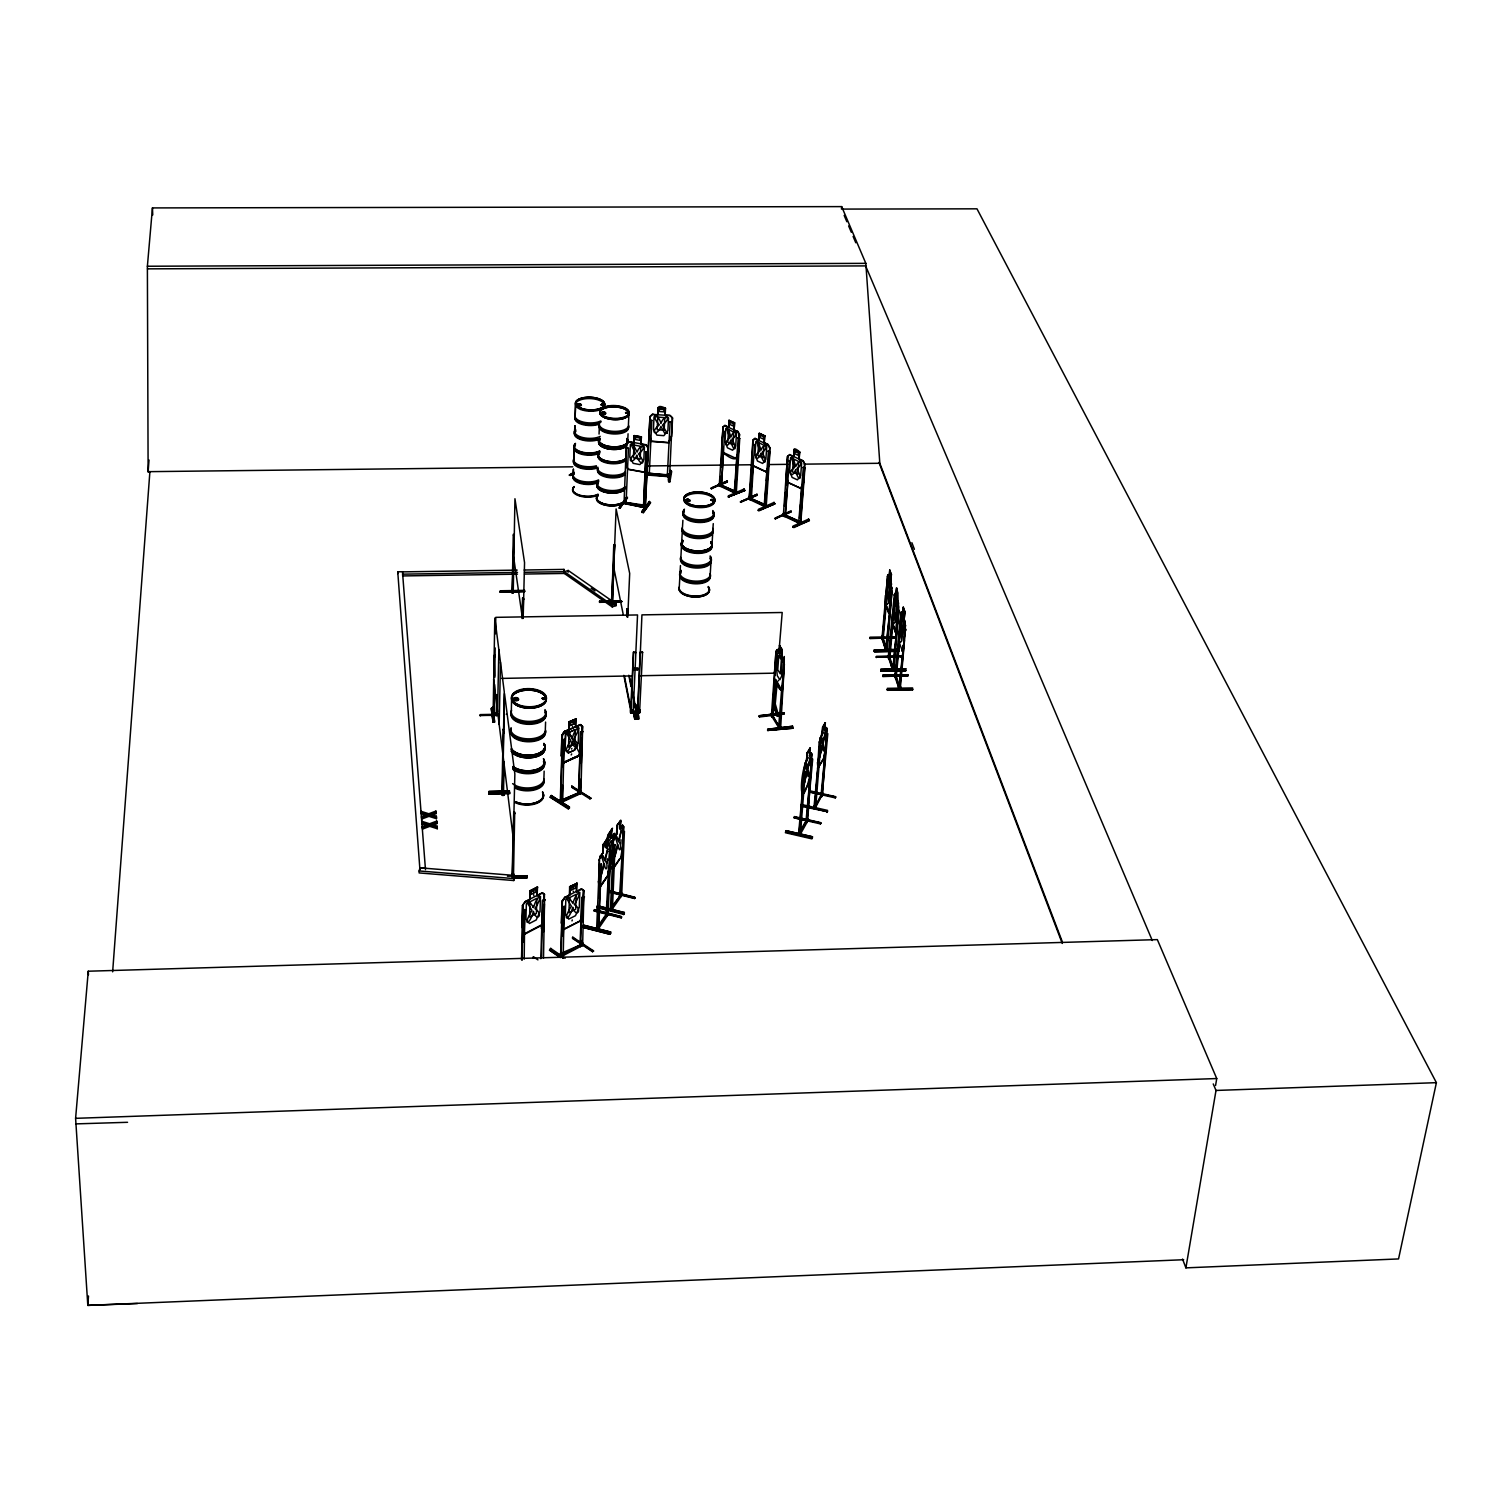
<?xml version="1.0" encoding="UTF-8"?>
<svg xmlns="http://www.w3.org/2000/svg" width="1512" height="1512" viewBox="0 0 1512 1512"><rect width="100%" height="100%" fill="white"/><g stroke="black" fill="none" stroke-linecap="round" stroke-linejoin="round"><path stroke-width="1.5" d="M397.75 573.577L397.75 571.801L402.475 571.725L425.477 869.646M419.145 870.95L419.126 872.934L513.74 880.532L514.439 875.429L419.939 867.831L419.145 870.95L513.778 878.567L514.439 875.429M436.004 812.322L430.41 814.401L430.391 815.686L436.004 813.607L435.91 811.093L428.784 813.758L421.224 811.377L421.224 812.662L426.875 814.458M421.224 811.377L421.319 813.834L427.348 815.686L421.621 817.803M421.319 812.53L427.367 814.401L421.621 816.518L421.716 819.05L428.973 816.329L436.439 818.691L436.344 816.234L430.41 814.401L435.891 812.379M435.191 826.932L431.222 825.703L436.855 823.605L436.76 821.073L429.597 823.756L421.999 821.356L422.094 823.813L426.138 825.079M421.999 821.356L422.094 822.528L428.161 824.399L422.415 826.554L422.491 829.086L429.786 826.346L437.289 828.727L437.195 826.251L431.222 824.399L436.855 822.301L429.578 825.061M428.973 816.329L428.973 815.025L436.439 817.406L430.391 815.686M429.786 826.346L429.597 823.756M780.381 653.694L780.343 653.108M874.314 649.933L898.997 649.404L899.13 651.275L874.427 651.729L874.295 649.839L899.016 649.555M881.005 671.177L905.953 670.685L880.759 670.459L880.891 669.438L905.839 668.795L880.872 669.249L881.005 671.177L905.971 670.553M887.468 690.247L912.7 689.661L887.468 690.304L887.336 688.338L912.568 687.941L912.7 689.755M899.13 651.237L874.427 651.729M905.764 669.759L905.82 668.758M712.813 500.831L711.453 499.243M713.324 500.434L712.246 500.585L713.229 500.188M712.813 499.848C708.901 500.51 714.004 499.943 711.736 500.567M480.117 715.138L497.996 715.478M480.211 715.913L480.211 714.609L497.713 714.25M888.98 587.45L888.943 587.374M890.19 575.165L890.171 574.163M895.747 606.312L895.728 606.236M509.884 793.649L489.151 794.197L488.962 791.438L509.45 790.927M491.268 708.485L493.082 722.188L491.268 708.429L492.742 707.2L494.178 722.056L493.214 722.074M493.007 714.779C495.52 708.674 493.177 724.361 492.912 713.418L496.616 713.286M494.084 716.82L493.063 716.99L494.802 618.03L504.271 691.853L502.343 795.425L503.742 795.312L503.288 793.819M494.254 692.609L494.046 715.724M494.575 676.318L494.065 655.395L495.161 656.586L495.048 654.715M493.989 717.104L494.613 684.52M494.745 677.546L495.18 647.949M495.463 633.83L495.785 617.35L637.535 614.949L633.245 710.489L630.636 710.564M493.12 722.112L494.537 722.207L494.575 720.959L492.685 707.2M496.541 712.813C496.597 720.562 495.69 709.525 496.597 713.91M496.219 715.535L496.711 694.688M497.58 711.528L498.847 649.612M500.17 592.005L500.188 590.776L524.645 590.341L524.607 591.532L500.17 592.005L524.607 591.532M499.187 724.532L500.472 662.313M503.609 795.161L502.532 795.35L504.535 693.592L514.855 774.068L512.398 877.206M503.477 763.352L503.08 792.345L503.704 762.388M504.006 761.859L503.496 795.331L503.477 794.121M503.515 795.482C506.066 793.327 501.663 789.51 502.419 792.968M506.444 713.985L506.331 714.401M512.87 589.68C512.209 599.073 511.85 583.651 513.23 592.95L514.949 498.733L524.551 562.634L523.171 617.879M513.286 534.341L512.152 592.969L514.156 534.322L513.456 535.399M511.283 712.625L511.585 699.432M512.077 877.054L513.721 812.114L514.912 813.513L513.721 812.114M514.723 812.076L513.475 877.13L513.324 875.58L511.925 875.92M514.118 878.226L527.272 877.678L513.4 877.357C514.061 867.113 510.205 879.19 513.57 873.577M513.74 880.532L513.778 878.567M522.056 618.521L522.566 598.034L523.643 599.168L522.566 598.034M522.302 617.387L522.755 599.168M522.944 618.502L523.454 598.015M522.434 905.593L525.325 901.511L522.434 905.593L522.094 927.631L522.679 905.575M521.489 959.761L522.906 905.726M522.188 960.233L522.774 910.602L524.796 909.562L524.192 959.156M689.302 499.867L687.601 500.642M889.888 607.522L888.716 613.267L885.333 603.704L885.541 595.312L885.597 603.704L888.98 612.927M895.747 632.054L892.345 622.471L895.066 593.687M523.927 942.316L524.796 909.562M527.178 875.618L527.178 876.998L514.023 877.111M537.157 895.161L537.403 886.958L530.069 890.719L530.069 899.073L526.346 903.685L525.949 918.899L529.408 923.492L536.212 919.957L540.03 911.585L540.483 896.389L536.911 895.558M530.069 890.719L530.315 899.205L525.42 901.738M902.475 614.647L901.435 611.793L898.6 641.22L902.399 650.859M898.884 641.22L898.827 632.678M534.284 957.436L533.056 958.098L533.226 956.718L537.951 959.874M537.403 886.958L537.138 895.69L542.241 893.063M544.15 771.139L543.904 778.245A17.142 9.299 1.3 0 1 532.47 787.544A17.142 9.299 1.3 0 1 512.606 783.632M545.586 722.074L545.341 729.313A17.312 9.129 1.4 0 1 527.121 738.82A17.312 9.129 1.4 0 1 511.132 727.65M540.823 958.684L542.562 900.377L544.566 899.338L543.507 958.098M541.598 956.812L542.562 900.377M543.791 905.348C539.047 947.079 542.713 923.076 544.037 905.197M543.923 901.039L544.112 894.537L542.014 892.93M544.15 901.171L544.358 894.31L544.396 900.982M543.564 931.978L544.414 904.006M569.173 808.391L550.16 797.126L551.294 795.463L550.973 796.711L569.325 808.164M896.71 596.446L896.616 597.07M903.401 614.949L903.363 615.422M560.385 957.606L549.536 950.235L550.689 948.421L565.11 958.268M550.803 948.326L549.536 950.292M524.192 570.024L563.976 569.4L564.316 573.445L612.209 606.898L616.064 605.613L616.14 603.836L568.191 570.459L564.373 571.687L524.532 572.292M563.976 569.4L564.316 573.445L524.494 574.05M573.275 472.878L569.155 475.184L574.22 472.235M575.694 719.221L575.467 726.97L578.775 728.047L578.227 742.411L574.654 750.065L568.247 752.9L565.053 748.27L565.526 733.868L569.136 729.805L564.505 731.619L561.991 735.418L561.311 756.132L561.821 735.323L564.392 731.562L580.513 724.683L582.592 726.478L582.328 733.358M562.804 799.64C562.861 806.123 561.462 792.742 560.347 802.097M560.083 800.113L561.273 802.683L561.236 800.377L578.907 792.723L562.351 799.697M568.134 572.216L568.191 570.459M560.857 802.664L562.275 740.181L564.146 739.33L562.691 802.021L560.857 802.664L580.778 793.535M560.328 799.791L561.765 799.13L561.954 801.379L562.615 785.314M563.239 766.924L564.146 739.33M574.087 448.119L573.691 460.366L574.087 448.875M575.543 404.233L575.146 416.669A14.742 6.464 2.1 0 0 581.666 423.473A14.742 6.464 2.1 0 0 598.072 423.776M575.165 416.669L575.562 405.008M581.61 916.499L580.362 921.016L563.428 929.653L561.443 923.114L561.954 901.36L564.845 897.353L561.954 901.36M560.404 953.77C558.155 958.665 563.503 953.089 563.22 955.697L564.222 906.331L562.218 907.332L561.179 956.623L561.103 954.242C559.27 951.634 567.246 953.014 561.103 954.242M561.443 923.114L562.199 901.341M578.227 742.411L574.617 750.065L568.342 752.919L565.148 748.308L565.639 733.906L569.041 729.767L569.098 721.867L576.185 718.994L569.098 721.867M569.136 729.805L569.173 721.885L575.94 718.861L575.675 727.102L580.4 724.985M561.67 954.072L561.689 956.491L560.555 955.924M563.182 936.438L564.222 906.331M562.861 952.522L580.532 944.868L563.522 953.656M551.256 795.482L569.495 807.143L568.418 808.75M563.466 955.319L563.541 952.976M571.687 753.959L571.177 754.942M572.575 726.781L572.594 726.422M572.008 787.015L591.041 798.336L589.926 798.865L571.706 787.298L571.895 786.07M572.84 786.731L571.706 787.298M569.608 886.75L577.093 883.273L569.608 886.75L569.552 894.991L565.828 899.508L565.318 914.533L568.701 919.126L575.448 915.705L579.285 907.465L579.852 892.477L576.337 891.607L576.62 883.518M569.552 894.991L569.835 886.901M574.881 743.942L575.335 729.54L568.966 732.356L568.55 746.777L574.881 743.942L568.474 746.758M572.273 919.957L571.99 920.902M572.613 938.442C571.517 936.06 575.297 938.385 572.613 938.442L592.515 951.709L593.725 951.029L572.67 937.1M578.926 792.08L579.001 794.348L578.283 791.551L581.194 791.041L579.134 791.986M578.51 791.589L580.665 731.94L582.536 731.109L580.873 793.592L578.416 793.819M578.85 794.31L580.665 731.94M563.56 762.388L579.115 755.338L581.402 747.022L581.742 737.932M581.893 733.396L582.158 726.554L580.211 724.853L582.347 726.705L580.324 724.55L564.581 731.827L569.249 729.899L569.514 722.15L575.94 719.353M580.986 791.211C578.869 789.132 580.721 796.484 580.551 790.644M581.591 747.174L581.969 737.799M582.101 733.528L582.592 726.478L580.513 724.683M576.885 883.14L576.544 891.759L581.61 889.207M562.143 801.265L580.268 792.968L580.759 779.228M581.364 763.182L582.158 737.932M581.194 791.041L580.873 793.592M579.871 943.734L580.627 946.569L581.118 944.036C584.823 941.617 578.416 943.223 580.476 946.531M599.054 434.076L599.3 427.65M581.024 946.38L580.003 945.964L581.837 897.448L583.821 896.465L582.63 945.662L582.97 942.959M580.702 946.417L581.837 897.448M581.723 942.656L582.536 945.586M582.725 909.922L583.443 890.7M582.857 912.19L583.689 890.473L582.857 921.847M581.969 944.943L582.139 940.332M582.895 927.347L610.111 934.303L582.895 927.291L583.538 925.155L610.753 932.091L610.111 934.303M589.926 798.865L590.096 797.637M621.64 601.889L599.584 602.324L599.621 601.096M592.515 951.709L592.723 950.405M594.178 910.999L594.273 909.619L621.337 916.537L621.205 917.86L594.178 910.999L594.745 910.035L621.791 916.933L621.205 917.86M599.565 906.255L624.343 912.473L624.286 913.796L597.24 906.746L596.711 907.805L597.316 905.669M599.262 860.233L598.563 881.912M599.565 860.309L596.597 929.823L597.788 928.084M597.278 928.349L597.372 926.024L598.752 926.365M598.525 907.521L597.712 930.069L598.865 928.557L597.429 928.387M598.903 898.298L600.056 870.647M596.635 927.102L598.147 927.499L598.053 929.823L601.285 863.976L599.357 865.11L600.321 865.355M611.358 603.193L614.628 544.566L612.473 603.288M611.623 603.307L613.777 544.585M598.79 928.727L601.285 863.976M612.209 606.898L612.284 605.102L564.373 571.687M612.398 602.324L616.102 508.939L629.691 573.445L627.745 617.255M612.795 601.077L612.7 603.175C613.173 595.501 604.309 603.723 621.659 601.133M606.312 847.457L606.652 839.406L603.231 844.471L602.91 852.541L601.02 857.72M603.193 852.617L603.137 844.357M603.666 847.665L605.877 841.995L605.764 844.698M627.253 498.147L619.693 508.07L627.499 497.24L619.996 508.278L618.767 508.032L622.604 502.967M619.996 508.278L619.996 507.125M606.52 839.84L606.18 847.892L608.996 844.15L606.482 847.967L606.652 839.406M607.937 842.43C601.587 840.785 620.582 817.33 608.278 834.397M607.181 863.031L607.37 858.759M608.467 834.359L608.24 842.505L606.35 847.646M606.028 916.007L609.846 850.216L610.791 850.443L608.051 914.892L606.028 916.007L607.2 914.306M623.7 501.549L625.628 501.908C628.255 507.182 623.246 496.408 624.021 503.609L626.384 443.659L629.143 441.599L626.63 443.791M606.69 914.552L606.803 912.227L608.297 912.624M607.767 891.778L607.843 890.436L634.7 897.202L634.567 898.525L607.767 891.778L608.353 890.889L634.719 898.147L607.918 891.418M609.393 849.895L609.695 845.359L609.241 860.593M624.475 501.133L624.361 503.175L626.289 503.609M626.705 443.696L625.93 461.973L627.801 469.325L644.887 472.424L647.363 466.15M606.973 916.253L607.673 900.698M607.975 893.8L609.166 866.282M606.104 915.648L607.087 916.083L610.791 850.443M627.763 440.2L628.066 433.774M628.992 412.303L628.425 424.759A14.61 6.426 2.4 0 1 611.547 431.203A14.61 6.426 2.4 0 1 600.661 421.81M606.936 912.265L608.164 912.587L607.219 916.064M608.24 912.227L608.145 914.533M610.791 855.49L611.434 840.596L608.126 845.189M611.887 829.899L611.547 837.913L613.192 838.139L612.36 862.634L613.003 841.144L616.594 833.395L616.934 825.382L620.563 821.016L620.203 829.03L622.623 825.628M626.044 503.95L628.444 448.27L626.195 448.232L628.444 448.27M612.02 829.464C605.707 852.277 625.212 815.8 605.858 845.794M612.568 906.86C610.905 904.176 610.149 911.358 611.736 910.243C612.171 903.666 608.297 912.511 610.961 908.807L611.566 906.236M611.604 910.205L614.155 844.584L615.1 844.811L612.454 909.184L610.961 908.807M641.107 437.214L634.303 435.947L634.076 442.751L630.353 444.358L629.786 457.172L633.169 463.334L639.935 464.6L643.828 459.818L644.414 446.985L640.88 444.018L641.447 436.93L634.152 435.569L634 442.846L629.143 441.958M617.236 825.457L616.99 833.584L613.418 841.163L610.413 910.092L620.695 895.028M626.63 615.724L626.932 608.901L628.066 610.035L626.932 608.901M617.444 828.689L617.558 826.024M626.875 616.877L627.178 610.054M627.518 615.705L627.82 608.882M619.523 825.76L619.636 823.095M622.679 825.287C615.989 838.688 623.322 805.291 619.92 828.954L622.679 825.287L623.643 826.591L620.468 896.937L621.621 893.12M778.491 680.872L778.396 680.268M620.846 844.036L621.035 839.784M620.468 896.937L619.58 894.027L620.789 892.723M619.542 896.71L623.473 831.335L624.418 831.562L621.678 895.652L611.339 910.337M619.485 896.332L620.298 892.968L621.848 893.176M623.001 831.487L622.32 825.552M620.43 893.006L620.185 895.274M622.887 840.955L623.643 826.591M641.183 437.119L640.786 444.112L645.889 445.057L647.968 447.798L645.246 507.73L649.725 420.412L651.861 420.241L649.215 475.127L649.177 472.689L647.174 472.576L646.248 476.809M636.212 719.126L634.7 712.265L636.25 719.24L634.794 719.277L633.415 712.662L630.542 712.719L633.452 652.182L635.928 652.579L633.452 652.182M633.547 652.636L631.09 712.776M629.313 675.656L636.363 711.226L636.287 713.078L631.241 713.192C628.179 709.052 636.004 708.655 632.904 712.813M643.224 512.681L650.519 502.664L643.224 512.738L642.052 511.358L649.498 501.474L642.09 511.358M596.767 907.578L623.757 914.42M624.343 912.473L623.7 914.647M646.153 451.578L643.488 507.408L645.889 451.918L648.157 451.956L645.889 451.918M634.794 719.277L633.433 711.207M638.593 719.202L635.72 704.308L635.72 705.537C631.959 703.345 640.899 716.197 638.593 719.202L637.157 719.24L635.853 712.246M633.245 669.854L637.856 669.608L633.245 669.646M645.889 505.348L626.1 502.513L643.167 505.783L645.511 505.14L645.775 507.276M646.947 474.957L650.028 416.424L652.56 414.08C664.429 419.013 650.689 401.039 665.526 408.24L665.167 415.157L670.043 415.422L672.575 418.011L671.649 436.193L668.72 442.808L651.181 441.447L649.215 434.454M639.576 712.662C638.896 704.951 642.298 715.308 637.478 712.568L640.2 652.05L642.676 652.447L640.294 652.504M637.554 709.884L637.78 712.719L641.938 614.874L782.195 612.492L778.888 652.957L777.017 650.028L779.606 649.952M649.423 501.436L650.538 502.74M642.562 651.993L639.557 712.606M658.249 407.9L657.89 414.817L654.034 416.802L653.43 429.446L656.907 435.135L663.9 435.664L667.907 430.561L668.531 417.917L664.902 415.365L665.261 408.448M647.079 473.048L667.132 475.127L667.529 474.182L667.51 476.677L667.227 474.201L669.514 474.295L669.57 476.715L672.311 418.087M670.118 421.64L667.283 476.545L669.627 476.375M668.644 481.685C666.792 476.658 672.802 468.588 670.553 471.442L670.61 470.326L668.644 481.685L669.91 481.78L671.706 471.404M669.91 481.78L668.833 480.589M889.907 578.113L889.907 577.943M899.054 685.994L899.394 689.321L905.48 625.647L903.987 618.862L905.215 621.772M898.714 688.13L905.518 628.86L900.264 689.302L900.642 686.902C899.413 684.35 899.64 690.663 895.501 676.11M679.965 574.73L679.266 587.299A15.215 7.39 3.2 0 0 696.087 596.465A15.215 7.39 3.2 0 0 708.334 586.864M680.079 572.103L680.457 565.564M681.61 543.64L680.929 556.34A15.271 7.295 3.2 0 0 697.864 565.375A15.271 7.295 3.2 0 0 710.13 555.906M681.666 542.411L682.385 529.635A15.347 7.201 3.2 0 0 697.391 538.537A15.347 7.201 3.2 0 0 712.738 531.09M682.895 520.298L682.498 526.951A15.347 7.201 3.2 0 0 697.542 535.853A15.347 7.201 3.2 0 0 712.889 528.406M899.659 641.239L896.181 677.489L895.728 676.166M896.465 675.316C896.03 671.555 892.666 677.754 896.238 677.622L895.936 674.05M889.056 656.662C888.413 651.615 891.286 662.01 888.205 657.625L894.348 594.688C896.351 601.341 896.37 571.933 897.485 600.415L898.808 607.03L892.798 670.232L898.808 610.205L893.668 670.213L893.365 666.641M899.243 689.151L894.82 676.355L900.698 613.078M895.558 675.505L895.104 674.201M892.477 666.943L893.989 668.039L892.949 667.964M710.735 488.508L727.329 480.948L727.291 482.101L710.829 488.414M711.661 488.962L711.642 487.809L727.366 480.967M710.149 575.467L710.961 562.351M711.944 545.756L712.719 532.961M712.832 530.277L713.267 523.625M889.755 658.495L892.968 623.53M721.772 484.237L719.353 483.67L719.258 485.787L723.038 426.932L724.928 425.307L728.878 427.367M723.038 426.932L721.772 445.208L723.057 452.712C743.828 469.325 736.722 448.251 739.652 434.568L737.837 431.26M734.435 490.927L736.609 491.324L735.909 493.592L719.391 485.768L720.487 476.375M721.035 467.246L721.999 451.294M720.676 484.445L720.846 486.524L720.978 484.539M724.758 431.487L721.432 486.051M723.511 452.012L721.356 486.07M728.708 427.045L729.124 420.223L728.708 427.442L725.798 428.425L725.023 441.126L727.461 447.817L732.602 450.217L735.701 446.078L736.495 433.377L733.868 429.824C737.043 412.719 729.767 432.111 737.743 431.449M891.91 588.036L886.108 650.803L885.616 649.404L887.128 650.519L882.668 638.329L885.446 608.145M887.204 648.516L885.711 647.344L885.465 649.669M728.349 496.957L744.906 490.455L728.349 496.957L728.406 495.823L744.15 489.037M734.17 490.72L734.227 492.95L738.215 437.705L739.746 438.423L736.268 493.271L736.571 491.381M734.756 492.553L735.626 478.85M736.06 471.99L736.911 458.268M739.444 434.568L735.399 493.498L735.739 491.532M735.475 493.46L735.607 491.495L721.148 485.106L734.681 491.06M885.578 649.669L891.967 591.23L887.147 650.651M740.407 501.927L757.021 494.254L756.945 495.388L740.407 501.927L756.983 494.254M741.334 502.381L741.315 501.228M743.961 490.02L744.074 488.905M882.951 636.268C884.841 639.103 881.005 633.944 882.441 637.516M883.14 639.33L883.159 636.363M480.192 715.573L497.694 715.082M750.481 499.81C752.182 495.501 748.534 500.17 751.313 499.659C753.354 496.654 746.966 495.501 749.083 499.243L765.639 506.992C765.998 502.475 765.733 508.505 764.203 506.388M754.753 444.585L750.33 499.754L749.083 499.243L752.881 440.086L754.998 438.385L758.646 440.219M750.803 480.514L749.158 499.206M751.105 475.94L752.163 459.913M769.551 447.835L767.831 444.679L754.885 438.726L753.052 440.257L752.031 458.344L753.278 465.677L766.149 471.706M749.423 498.752L750.065 496.862L749.026 497.013M753.392 465.205L751.332 499.584M764.902 435.853L759.27 433.282L758.816 440.521L755.849 441.523L755.017 454.261L757.455 461.009L762.672 463.447L765.866 459.308L766.735 446.531L764.07 442.94C767.359 425.741 759.893 445.284 768.001 444.604M759.44 433.585L758.986 440.446L754.998 438.385M758.533 510.47L774.824 503.893L758.268 510.489L758.362 509.355L774.068 502.457M625.514 412.7L627.556 412.795M626.932 413.343L625.817 412.795L627.045 412.171M765.129 504.044L764.07 504.195L764.467 505.934M764.127 506.425L768.436 450.897L769.986 451.615L766.187 506.747L749.952 498.847M765.752 489.945L764.581 504.517L750.859 498.469L765.526 504.951M766.395 480.759L767.019 471.574M765.393 506.955L769.721 447.76M751.842 458.287L752.957 465.923L766.263 471.99L768.663 466.131L769.91 447.741L768.096 444.415L764.448 442.732M500.17 591.702L524.588 591.23M759.459 716.971L759.515 715.686L784.293 712.813L784.199 714.042L759.459 716.971L759.043 716.121L784.142 713.721M773.993 502.324L774.824 503.893M791.173 511.906L774.635 518.578L791.022 511.642M775.58 519.032L775.656 517.879L791.154 510.754M489.132 793.857L509.638 793.233M489.056 793.403L509.544 792.723M509.676 792.364L489.151 792.874M792.968 728.217L792.59 727.253L767.699 730.372L792.968 728.217L767.623 730.447L767.699 729.2L792.628 726.27L767.756 729.313M797.07 521.735L783.84 515.422C784.482 510.13 781.25 517.331 785.03 516.499L789.415 460.82M786.202 474.692L787.639 482.233L801.02 488.489L787.468 482.309L786.202 474.692L787.525 456.284L789.699 454.583C799.357 462.71 787.544 441.164 799.829 452.107L799.111 459.157L801.643 462.861L800.68 475.713L797.41 479.871L792.08 477.395L789.623 470.591L790.568 457.758L793.592 456.775L794.102 449.48L799.829 452.107M784.501 506.199L785.503 492.364M786.013 485.465L787.884 456.397L789.755 454.866M783.273 513.589L784.52 516.405L783.991 513.418M787.903 481.572L785.389 516.159L783.67 515.327M779.474 649.48L777.13 649.536L775.958 651.351L772.33 717.028L771.328 715.856C769.929 711.226 775.372 714.25 773.18 716.934L772.235 716.896M784.86 516.405L785.541 514.118M771.422 715.554L775.958 651.351M772.027 716.782L772.859 713.532M775.656 707.578L773.35 707.71L772.651 709.808L773.445 700.245M774.106 691.022L774.957 679.512M775.958 665.677L776.469 658.76M775.939 666.168L776.431 659.251M775.788 679.909L773.105 716.801L772.708 715.705M774.919 702.702L778.812 716.272L777.376 716.31L774.787 709.128L777.244 682.214M88.509 1295.973L87.809 1305.385L137.46 1303.533M112.644 971.838L149.896 471.668L148.119 471.668L147.382 266.244L152.447 207.919L841.674 206.615L865.828 263.353L879.814 463.277L1062.407 942.033M779.719 645.435L778.963 653.354L777.414 653.694L776.393 667.624L777.319 675.732L779.871 679.795L781.685 676.015L782.195 649.763L781.798 657.361L783.632 660.234M777.376 716.31L775.051 706.123M778.812 716.272L777.584 715.989M808.542 518.975L809.374 520.563L792.836 527.291L792.931 526.157L808.618 519.107M778.963 725.476C781.099 724.116 780.003 731.43 778.642 727.82L779.908 725.25L780.608 728.86L784.161 667.378M779.89 727.669L778.585 727.669L781.912 685.994M798.941 459.232L799.451 452.334M778.888 725.325L779.417 728.954M782.706 684.35L782.97 684.312C784.161 632.262 785.843 664.562 781.156 689.888M784.369 664.184L779.549 728.86L771.441 715.743M149.877 471.763L148.119 471.782L149.008 460.007M783.745 713.305L759.024 716.215M799.319 459.024L803.042 460.725L804.894 464.108L800.377 523.813L798.412 522.963L799.319 520.733M798.449 522.887L800.736 523.473L804.932 468.002L803.344 467.265L798.638 522.982M798.79 520.978L800.944 523.492L800.887 521.413M799.527 518.106L800.566 504.233M801.077 497.316L801.776 488.055M799.848 523.719L800.075 521.678L785.144 515.063L799.092 521.205M804.516 464.184L803.496 482.593L800.85 488.565M792.609 726.232L792.515 727.48L767.623 730.447M900.736 642.222L900.831 641.523M841.674 206.615L841.485 209.091L976.979 208.826L1436.4 1082.668L1398.543 1258.929L1185.899 1267.869L1182.535 1259.042M794.14 817.841L794.291 816.574L820.6 822.622L820.449 823.889L794.14 817.841L820.903 823.057L794.594 817.009M810.13 774.824C799.81 817.671 798.676 777.187 806.633 760.404L807.257 752.598L809.959 748.1L809.525 756.34L811.415 753.184M804.875 763.333L798.544 834.529M811.15 761.235L811.812 754.129L806.728 820.903L798.733 834.737L799.281 831.298L799.564 835.096L804.441 771.101L804.63 772.575M800.869 806.217L827.423 811.679L827.537 810.394L801.36 804.441L800.812 806.444M804.271 773.407L799.111 833.547M804.8 769.495L807.54 752.674L810.262 748.157M805.386 771.309L800.453 833.736M800.566 831.411L800.585 833.887L799.47 833.452M805.178 763.598L806.992 760.574L807.257 752.598M809.544 752.39L809.959 748.1M809.695 764.845L810.035 760.725M807.276 822.301L805.915 822.32L811.774 758.816L807.654 821.11L799.999 834.87M805.915 822.32C804.97 819.428 809.128 816.253 807.71 821.299L806.047 820.714L799.678 831.694M806.822 822.528L812.7 759.024M806.69 818.786C809.071 817.784 807.54 823.964 805.82 821.961M604.876 413.494L602.116 413.192M824.04 758.136L817.633 768.663L819.126 741.938M819.353 742.033L820.506 737.761L813.872 808.561C816.404 797.334 816.348 814.779 814.136 806.198L815.818 805.329M785.9 830.844L785.408 832.715L811.906 838.858L812.322 837.837L785.767 831.959L812.36 838.064L812.473 836.779L785.957 830.674L812.454 836.816M814.684 807.181L819.391 749.952M814.779 808.769L819.769 745.378L819.958 746.815M819.958 745.87L822.566 727.121L825.193 722.736L824.739 730.901L826.573 727.839M815.648 807.559L820.695 745.586M825.476 722.793L822.925 727.291L822.282 735.002L820.525 737.95M822.755 730.353L822.963 727.782M824.758 726.988L825.193 722.736M824.872 739.368L825.363 733.244M571.838 748.421L571.668 749.064M602.608 413.778L602.248 412.322L604.8 412.908M602.778 404.441L601.36 404.895M603.25 404.649L600.831 404.781L602.815 404.611M820.959 796.351L826.894 733.433L822.282 796.333L820.846 795.992M821.035 793.781C825.023 790.001 819.466 801.587 822.018 792.609M826.289 735.834L826.951 728.803L821.753 794.972M822.018 796.54L827.801 733.641M826.988 812.435L827.404 811.453L801.247 805.461L827.423 811.679M1183.688 1259.723L87.809 1305.385L75.6 1118.332L88.263 971.214L1157.341 939.613L1216.744 1078.547L1215.572 1085.503M835.285 797.882L835.72 797.013L809.298 791.967L835.285 797.882L835.437 796.635L809.449 790.719M869.929 638.423L870.005 637.195L894.556 636.798L894.442 637.988L869.929 638.423L894.442 637.988M876.166 656.87L900.944 656.303M876.393 657.569L876.487 656.34L901.303 655.906L901.171 657.115M886.278 604.63L883.102 639.595L881.893 639.349L882.006 636.25M885.862 595.407L887.601 575.996L881.893 639.349M882.195 639.481L888.035 580.306L887.563 581.421M886.108 601.19L886.75 594.216M891.362 574.295L889.699 570.175L886.845 591.683L888.394 603.25L891.418 574.182L890.681 581.572M889.963 570.175L889.321 577.792L888.035 574.692L889.018 577.433M887.431 603.628L887.412 604.498M882.762 676.412L882.857 675.165L907.918 674.711L907.805 675.94L882.762 676.412L907.805 675.94M885.767 650.557L882.384 638.121M888.035 574.995L891.645 588.036L888.716 613.267M890.889 602.891L886.693 649.65L886.675 647.287M891.324 598.223L891.967 591.23M888.508 658.514L888.829 656.397C887.752 652.938 891.4 658.476 889.642 655.49M888.848 658.778L894.783 599.017M897.013 628.973L893.403 669.041C887.166 666.357 891.381 630.088 892.798 620.052M896.767 588.867L893.573 610.527L895.142 622.264L897.731 604.913L897.977 592.987L896.484 588.867M892.137 669.06L892.515 666.66M892.779 667.832L892.76 670.081L888.357 657.361M896.899 626.422L895.482 632.394L898.525 602.986M897.466 624.286L898.808 610.205M895.01 677.357L894.896 674.333M899.035 689.056L895.784 676.299L898.808 644.603M899.886 633.282L900.32 628.765M904.894 611.585L903.174 607.276L895.142 677.565M903.458 607.276L902.777 615.025L901.435 611.793M904.195 618.956L904.97 611.472L901.795 640.975L900.188 629.049M899.81 687.979L904.422 640.219M904.856 635.683L905.518 628.86M899.98 688.111L900.188 685.975M579.455 403.61C582.441 404.517 580.154 406.558 580.324 403.969M766.187 506.747L766.225 504.63M577.773 405.008L580.551 404.989M542.846 698.242L544.622 698.374M542.884 699.073L544.112 698.79L543.129 699.243M503.553 793.252C500.132 790.039 504.309 787.639 501.852 789.831M734.341 490.871L736.174 493.158M493.857 715.063L493.914 712.87M511.755 592.024L512.152 592.969M607.975 871.498L607.654 876.298L608.769 866.773M621.583 852.466L621.262 857.228L622.377 847.797M809.336 779.323L808.977 783.915M817.633 768.663L823.756 758.079L825.231 749.29M825.514 749.366L823.794 758.23M813.947 805.99L815.403 806.312M1185.899 1267.869L1216.007 1090.454L1213.248 1083.934M583.519 925.193L610.753 932.091M610.621 933.358L583.348 926.535L610.564 933.49M668.965 481.553L670.874 471.328M672.575 418.011L670.024 415.535L652.636 414.42L650.273 416.537L649.461 434.435L651.37 441.239M672.178 421.81L670.043 421.98M665.488 408.353L657.985 407.767M648.969 475.165L647.079 474.541M646.21 477.565L647.174 472.651M646.361 477.849L647.174 473.766M645.511 475.713L646.437 471.498M902.135 650.859L903.307 645.227M902.135 651.218L903.59 645.227M869.91 638.121L894.442 637.61M512.077 875.92L513.305 875.75L513.4 877.357M610.508 861.859L612.549 853.033M901.152 656.813L876.355 657.247M897.807 605.027L897.372 603.193M502.249 794.159L502.532 795.35M780.475 650.217L780.608 650.406M907.786 675.618L882.724 676.091M907.88 674.73L882.838 675.221M781.439 689.85C766.111 659.893 783.216 705.669 782.895 684.123M492.78 715.894L493.063 716.99M513.135 590.852L511.812 589.945M579.096 755.338L581.402 747.041M581.421 916.442L580.192 920.846L563.617 929.294M780.816 726.573L779.379 726.592M612.322 909.147L611.113 908.825M610.508 907.786L611.075 906.482M533.131 907.03L533.396 906.123M533.018 907.068L533.32 906.066M823.019 793.157L815.592 807.389M784.237 712.757L759.496 715.743M572.935 888.243L573.237 887.26M572.708 901.946L572.897 902.38M782.63 662.105L782.328 660.612M614.855 838.631L616.896 833.471L614.382 836.779M735.871 458.476L738.139 452.806L739.273 434.643L737.572 431.525L724.834 425.647M647.212 465.979L644.887 472.424M765.979 471.782L768.474 465.998M598.884 926.402L596.786 927.139M800.717 488.281L803.307 482.479M624.154 913.834L597.145 907.011M671.404 436.136L668.55 442.562L651.388 441.126M569.986 475.316L574.069 473.029M573.332 891.607L573.256 891.135M711.566 488.622L727.196 481.761M741.239 502.041L756.85 495.048M492.553 707.314L494.537 722.207M798.638 521.035L800.226 521.716M638.385 719.013L635.361 705.386M887.374 576.223L888.3 574.692M887.638 576.223L888.3 574.995M894.121 594.915L895.066 593.384M900.755 613.324L901.719 611.793M835.701 797.032L809.43 791.626M820.449 823.889L820.903 823.057L794.272 817.482M814.76 807.03L821.98 794.972M806.558 818.748L806.104 820.071M821.092 794.764L815.8 805.65M802.362 794.594L808.636 783.707M719.315 483.727L720.77 484.407M804.894 763.541L808.391 757.682M823.624 732.205L820.222 737.894L822.207 734.889M807.673 753.26L809.298 750.557M710.886 499.792L712.757 500.548M686.164 500.188L689.51 500.075L688.054 499.225M543.488 699.262L544.169 698.128L542.676 698.922M542.128 698.204L543.488 699.583L544.679 698.317M564.789 731.959L562.426 735.55L560.234 802.192M561.821 735.323L564.505 731.619M634.567 898.525L635.097 897.58L608.297 890.851M606.199 913.342L606.803 912.227M597.656 929.899L608.032 914.703L606.104 914.363L597.864 926.421L598.809 926.667M599.243 887.657L607.295 876.091M599.149 888.035L607.578 876.147L599.451 888.111L598.374 881.628M613.003 868.36L619.58 858.91M612.077 862.558L613.21 868.814L621.186 857.096M615.1 844.811L613.21 845.945L614.155 844.584M624.418 831.562L622.547 832.677M600.548 855.868L603.099 852.503L600.85 855.943M603.534 844.547L606.955 839.481M617.047 825.495L620.392 820.525M608.58 871.762L612.643 866.055M609.166 871.195L612.417 866.13M602.626 413.891L604.233 413.967L604.517 412.568M580.457 404.573L577.962 404.271L578.264 405.443M641.995 512.492L649.498 502.305L642.165 512.247M578.113 403.855L578.605 404.819M502.343 793.838L502.438 795.312M646.096 444.755L648.232 447.76L646.096 444.755L629.068 441.693M625.609 462.067L627.801 469.325M641.447 436.93L634.076 435.683M492.874 715.611L492.893 716.839M640.124 710.413L637.856 710.47M776.317 651.559L777.319 650.311M822.245 794.159L821.224 793.989M533.868 895.614L533.698 894.764M606.841 914.59L596.654 929.596M597.883 927.555L596.805 927.347M620.827 896.673L619.655 896.559M725.004 425.571L723.208 427.102L722.131 445.19L723.379 452.485L736.042 458.401M753.222 440.181L755.055 438.65M775.165 709.789L772.651 709.808M563.107 955.622L562.105 954.96M580.022 945.699L560.555 956L562.407 901.492L564.94 897.58L569.778 895.142L570.062 887.053L576.847 883.669M563.182 953.278L562.18 952.617M771.592 713.588L772.405 714.741M710.753 500L712.322 499.81M627.593 413.097L625.628 412.511M625.968 412.644L626.422 413.362M625.949 412.965L627.329 412.681M604.573 413.759L605.613 413.06L604.668 412.303M602.438 412.19L601.398 413.097L602.91 413.872M602.702 403.893L601.7 404.951M621.356 917.463L594.329 910.621M570.137 475.562L574.182 473.369M894.82 676.355L895.954 676.431M541.447 925.42L524.38 934.378M524.343 933.868L541.05 925.098M882.611 638.196L881.761 638.215M523.492 911.074L525.514 910.016M543.28 900.831L545.284 899.791M582.649 945.397L561.576 956.416M501.984 788.621L501.984 789.812M503.534 793.082L503.666 791.891M533.623 891.891L534.133 891.834M525.193 901.587L542.354 892.741L544.585 894.461M530.296 890.87L537.629 887.109M530.542 891.022L537.384 887.506M562.918 907.786L564.921 906.784M582.536 897.901L584.52 896.918M564.713 897.429L581.515 888.754L583.915 890.625M494.008 714.798L493.781 713.437M569.495 807.143L551.162 795.633M792.836 527.291L808.674 520.071M793.781 527.631L809.374 520.506M578.529 791.362L579.947 790.719M578.453 793.592L580.268 792.968M513.097 592.931L513.022 591.816M775.448 518.767L791.078 511.566M758.268 510.489L774.125 503.401M774.749 503.704L759.156 510.772M563.598 762.842L579.474 755.641L581.837 747.079L579.247 755.527L563.598 762.842L561.538 756L563.655 762.464M569.041 732.375L575.373 729.559M562.918 740.578L564.789 739.727M581.307 732.337L583.178 731.506M563.239 762.634L579.285 755.471L581.818 747.098L579.455 755.641L563.485 762.785M744.206 489.982L728.5 496.843L744.83 490.285M804.894 464.108L803.042 460.725M804.932 468.002L802.796 467.51M570.478 722.83L574.56 721.035L574.484 723.605L570.402 725.42L570.402 722.812L574.522 721.016L574.428 723.605L570.326 725.401M787.846 460.102L788.867 461.065M789.699 454.583L802.948 460.933M787.525 456.284L783.31 515.819L800.188 523.719M568.833 729.616L564.335 731.524L561.991 735.418M769.986 451.615L767.888 451.143M753.222 443.866L754.204 444.811M759.27 433.282L764.713 436.004M739.746 438.423L737.667 437.951M723.227 430.788L724.21 431.714M669.249 476.734L647.401 475.051M667.208 474.617L669.268 474.314M688.678 501.228L689.207 499.697M686.524 499.357L688.073 499.13M686.958 499.3L687.223 501.247M645.643 505.688L645.019 507.692L623.832 503.515M561.765 954.148L560.631 953.581M429.805 825.042L422.51 827.801L422.415 826.554M428.973 815.025L421.716 817.765L421.621 816.518M601.87 412.436L603.023 412.02M602.589 412.474L604.743 413.097M605.14 413.721L603.987 413.929M601.757 403.742L602.91 404.365M603.005 404.876L601.511 404.838L602.305 404.214M580.06 403.931L577.074 404.762L579.89 405.632M578.378 403.761L578.283 404.725M612.284 605.102L616.14 603.836M623.851 503.137L643.488 507.408M604.422 413.683L602.834 413.683M580.098 404.876L578.907 404.951M773.18 707.087L772.764 708.259M778.831 725.949L772.443 715.497L780.419 728.765L779.738 727.423M774.522 671.29L774.938 675.618M776.733 655.66L776.601 656.945M781.628 657.285L783.688 660.045M719.882 483.424L720.279 485.484M719.769 485.39L734.586 492.477M774.995 709.884L774.938 706.973M602.967 411.944L604.819 412.247M602.702 412.36A2.268 1.002 2.3 0 1 605.726 413.551A2.268 1.002 2.3 0 1 602.041 414.023A2.268 1.002 2.3 0 1 602.702 412.36L603.382 412.001M592.723 951.407L572.783 938.026M75.6 1118.332L1216.744 1078.547M1216.007 1090.454L1436.4 1082.668M512.209 873.936L513.211 873.898M512.455 874.919L513.362 873.463L512.284 874.749M507.446 876.223L527.197 875.75L514.042 876.242M514.118 878L527.272 877.603M75.959 1123.888L127.556 1122.301M501.946 789.113L502.891 789.094M502.154 789.963L502.91 788.451M509.468 791.097L488.981 791.551M509.45 791.948L488.981 792.76M509.657 792.156L488.943 792.723L489.151 794.197M425.496 867.68L419.939 867.831L419.939 869.797L397.75 571.801M637.478 712.568L640.086 712.511M633.15 712.662L630.542 712.719M633.15 667.907L637.78 667.907L637.856 669.74M633.131 669.154L637.743 668.814M599.602 601.152L619.618 600.755M606.123 601.436L599.451 601.663L606.236 601.814M606.217 601.889L599.584 602.324M899.035 686.335L896.37 676.091M899.545 687.053L900.642 686.902M887.223 689.567L912.511 689.094L887.298 689.604M636.363 711.226L631.317 711.339L624.361 675.751M512.984 589.831L512.228 591.022M903.647 645.397L905.253 621.583M885.767 647.911L883.235 638.102M886.259 648.572L887.034 647.552M874.182 651.029L898.96 650.595L874.257 651.067M892.458 667.264L889.85 657.247M501.587 678.415L632.394 675.902M639.085 675.769L775.391 673.142M891.702 588.073L890.473 581.458L891.645 584.256M892.382 592.364L891.116 591.249M897.561 600.302L898.487 603.156M899.205 611.339L897.92 610.205M892.515 614.137L892.023 622.604L895.482 632.394M901.417 617.444L900.944 618.597M892.288 622.604L895.765 632.394M905.537 625.684L901.435 612.095M905.953 630.032L904.63 628.879M402.494 571.876L517.18 570.118M517.501 572.405L402.664 574.163L402.664 575.94L517.463 574.163M148.119 471.668L572.727 466.811M648.327 465.942L752.258 464.751M768.795 464.562L787.695 464.335M804.233 464.146L879.814 463.277M750.708 497.826L749.29 497.221M147.382 266.244L865.828 263.353M147.496 268.852L865.62 265.904L1152.295 940.521M647.514 474.522L669.173 476.28M637.875 710.545L639.727 709.827L640.162 710.961M603.307 412.152L605.216 412.606M543.451 698.979L542.014 698.374L544.244 697.901M649.725 420.412L651.785 420.582M649.593 473.388L667.189 474.768M687.147 501.058C692.326 501.757 685.541 498.28 686.883 501.133M627.971 469.136L644.717 472.16M626.233 498.147L627.442 498.374M560.725 800.528L560.309 800.018M824.55 730.428L826.346 727.442L827.14 729.105M809.336 755.868L811.169 752.806L812.001 754.45M614.345 836.571L613.003 841.144M608.882 851.577L609.846 851.823M614.779 835.38L613.777 834.076M620.544 895.293L611.528 906.898L612.473 907.143M599.527 906.425L624.267 912.681M772.481 714.874L772.103 716.971M687.261 500.491L686.183 499.905M421.999 822.641L437.308 827.423M575.429 726.97L578.737 728.047M777.622 716.102L774.881 706.028M885.956 650.651L881.817 638.347M893.006 668.096L888.999 657.266M501.908 792.269L503.269 728.935L503.439 730.239M759.27 433.66L764.524 436.08M728.954 420.298L734.662 422.755M729.124 420.601L734.303 422.982M567.737 730.031L579.757 753.656M571.763 786.032L591.06 798.279M542.354 892.741L544.339 894.688M551.124 796.484L569.457 808.41M550.122 797.202L568.304 808.958M550.614 949.404L563.428 958.211M550.462 949.649L563.125 958.192M549.65 950.065L560.498 957.398M591.135 588.244L594.972 590.927M608.391 600.264L616.064 605.613M581.383 889.075L583.67 890.851M613.721 834.416L614.949 835.72M608.693 844.074L609.997 845.435M608.637 844.414L609.865 845.699M622.377 825.212L623.511 826.856M779.436 645.473L782.347 649.839M779.512 645.851L782.082 649.876M777.3 650.009L779.171 652.938M777.055 650.349L783.367 660.272M774.805 680.003L781.213 690.228M493.914 715.762L494.216 716.82M811.112 753.127L811.717 754.393M826.27 727.763L826.856 729.049M844.168 215.403L846.852 221.716M848.629 225.931L851.313 232.243M853.108 236.439L855.792 242.752M894.14 623.587L894.197 622.85M911.868 542.676L914.401 549.291M878.944 462.37L1062.274 943.45M889.699 570.175L891.078 574.295M903.174 607.276L904.63 611.585M889.85 572.424L890.492 577.263L889.623 574.843M903.344 609.601L904.006 614.571L903.099 612.058M894.783 593.384L896.106 596.56M894.783 593.687L898.204 603.175M885.389 603.572L888.98 613.267M561.746 756.113L563.768 762.502M633.604 711.302L635.04 718.143M633.245 710.489L630.542 710.092L630.598 711.188M613.702 567.321L623.36 615.157M628.784 675.259L630.995 686.391M632.753 695.293L636.287 713.078M623.832 675.354L631.241 713.192M786.561 474.673L787.79 482.063M513.626 557.059L522.377 617.803M598.676 881.704L599.451 888.111M612.19 862.35L613.21 868.814M503.704 731.997L503.874 733.32M612.492 862.426L613.305 868.436M493.611 679.228L502.91 754.734M503.175 756.51L513.305 838.706M435.91 811.093L436.004 813.607M436.344 816.234L436.439 818.691M436.76 821.073L436.855 823.605M437.195 826.251L437.289 828.727M88.263 971.214L88.471 974.767M802.418 788.376L802.74 794.291M802.135 788.319L802.645 794.669M817.746 762.483L818.011 768.38M817.444 762.407L817.935 768.739M152.447 207.919L152.75 214.931M545.303 732.205A17.312 9.148 1.4 0 1 527.045 741.73A17.312 9.148 1.4 0 1 511.075 730.561M544.963 709.582A17.369 9.091 1.4 0 1 529.843 721.394A17.369 9.091 1.4 0 1 511.547 710.262M545.586 730.296A17.558 9.261 1.4 0 1 527.083 739.954A17.558 9.261 1.4 0 1 510.886 728.633M545.567 731.203A17.539 9.28 1.4 0 1 527.064 740.861A17.539 9.28 1.4 0 1 510.867 729.521M544.868 712.511A17.369 9.091 1.4 0 1 529.767 724.324A17.369 9.091 1.4 0 1 511.472 713.192M545.133 711.453A17.596 9.223 1.4 0 1 529.824 723.435A17.596 9.223 1.4 0 1 511.264 712.152M545.152 710.564A17.615 9.204 1.4 0 1 529.843 722.547A17.615 9.204 1.4 0 1 511.283 711.245M511.415 748.799A17.218 9.166 1.4 0 0 533.358 754.866A17.218 9.166 1.4 0 0 543.923 743.337A17.18 9.148 1.4 0 1 533.339 754.828A17.18 9.148 1.4 0 1 511.434 748.761M543.961 744.301A17.293 9.204 1.4 0 1 544.906 746.663A17.18 9.148 1.4 0 0 543.866 744.32A17.293 9.204 1.4 0 1 544.887 746.815M543.98 743.696A17.293 9.204 1.4 0 1 533.358 755.282A17.293 9.204 1.4 0 1 511.339 749.196M543.432 761.67A17.199 9.242 1.4 0 1 534.946 772.859A17.199 9.242 1.4 0 1 512.946 769.4M543.715 759.761A17.445 9.374 1.4 0 1 535.097 771.101A17.445 9.374 1.4 0 1 512.795 767.586M543.47 758.797A17.18 9.223 1.4 0 1 535.002 769.967A17.199 9.242 1.4 0 1 513.022 766.527M513.04 766.508A17.18 9.223 1.4 0 0 535.002 769.967A17.199 9.242 1.4 0 0 543.507 758.797M511.339 751.37A17.218 9.185 1.4 0 0 531.109 757.72A17.218 9.185 1.4 0 0 544.793 748.251A17.18 9.166 1.4 0 1 531.109 757.663A17.18 9.166 1.4 0 1 511.377 751.332M543.677 760.63A17.445 9.374 1.4 0 1 535.078 771.989A17.445 9.374 1.4 0 1 512.776 768.474M544.887 747.325A17.275 9.204 1.4 0 1 533.339 756.548A17.275 9.204 1.4 0 1 513.324 752.655M543.847 781.08A17.142 9.299 1.3 0 1 534.473 789.963A17.142 9.299 1.3 0 1 515.516 788.357M544.112 780.097A17.388 9.431 1.3 0 1 534.605 789.094A17.388 9.431 1.3 0 1 515.384 787.468M544.15 779.209A17.388 9.431 1.3 0 1 534.624 788.206A17.388 9.431 1.3 0 1 515.403 786.58M543.47 795.274A17.123 9.355 1.3 0 1 534.095 804.214A17.123 9.355 1.3 0 1 515.157 802.607M542.562 792.288A17.123 9.355 1.3 0 1 536.042 803.023A17.123 9.355 1.3 0 1 515.176 802.021M712.813 510.546A15.403 7.144 3.2 0 1 698.449 519.769A15.403 7.144 3.2 0 1 684.445 509.185M712.662 513.23A15.385 7.163 3.2 0 1 698.298 522.472A15.385 7.163 3.2 0 1 684.312 511.869M712.908 512.266A15.611 7.258 3.2 0 1 698.336 521.64A15.611 7.258 3.2 0 1 684.161 510.886M712.965 511.453A15.611 7.258 3.2 0 1 698.393 520.808A15.611 7.258 3.2 0 1 684.199 510.073M713.04 529.332A15.555 7.295 3.2 0 1 697.486 536.873A15.555 7.295 3.2 0 1 682.252 527.858M713.002 530.145A15.555 7.295 3.2 0 1 697.429 537.705A15.555 7.295 3.2 0 1 682.195 528.671M710.054 576.185A15.215 7.333 3.2 0 1 692.836 583.632A15.215 7.333 3.2 0 1 681.024 572.935M708.296 586.505A15.158 7.371 3.2 0 1 696.106 596.068A15.158 7.371 3.2 0 1 679.304 586.958M710.319 575.259A15.422 7.447 3.2 0 1 692.855 582.819A15.422 7.447 3.2 0 1 680.872 571.971M710.356 574.447A15.441 7.447 3.2 0 1 692.912 582.007A15.441 7.447 3.2 0 1 680.91 571.158M710.205 573.539A15.233 7.333 3.2 0 1 692.987 580.986A15.233 7.333 3.2 0 1 681.156 570.308M711.831 545.87A15.271 7.239 3.2 0 1 694.556 553.203A15.271 7.239 3.2 0 1 682.687 542.657M710.923 543.205A15.328 7.258 3.2 0 1 696.578 552.598A15.328 7.258 3.2 0 1 682.668 541.844M709.978 558.552A15.271 7.295 3.2 0 1 697.712 568.039A15.271 7.295 3.2 0 1 680.778 558.986M710.224 557.607A15.479 7.39 3.2 0 1 697.788 567.208A15.479 7.39 3.2 0 1 680.627 558.06M710.281 556.794A15.479 7.39 3.2 0 1 697.826 566.395A15.479 7.39 3.2 0 1 680.665 557.248M600.132 438.971A14.496 6.426 2.1 0 1 581.232 439.727A14.496 6.426 2.1 0 1 575.845 431.411M599.64 450.935A14.44 6.445 2.1 0 1 580.816 451.71A14.44 6.445 2.1 0 1 575.467 443.356M599.659 451.823A14.477 6.483 2.1 0 1 580.759 452.598A14.477 6.483 2.1 0 1 575.392 444.358M575.392 444.226A14.477 6.483 2.1 0 0 580.759 452.598A14.477 6.483 2.1 0 0 599.659 451.956M597.486 439.217A14.704 6.521 2.1 0 1 579.587 438.367A14.704 6.521 2.1 0 1 575.694 430.485M597.523 438.423A14.704 6.502 2.1 0 1 579.625 437.573A14.704 6.502 2.1 0 1 575.713 429.691M600.812 420.96A14.534 6.369 2.1 0 1 583.519 422.15A14.534 6.369 2.1 0 1 575.297 415.006M600.207 436.382A14.477 6.407 2.1 0 1 582.989 437.592A14.477 6.407 2.1 0 1 574.825 430.41M597.92 424.607A14.534 6.388 2.1 0 1 581.742 424.305A14.534 6.388 2.1 0 1 575.221 417.595M600.925 421.924A14.742 6.464 2.1 0 1 583.405 423.133A14.742 6.464 2.1 0 1 575.07 415.894M599.678 451.275A14.477 6.483 2.1 0 1 580.778 452.069A14.477 6.483 2.1 0 1 575.41 443.677M598.015 494.197A14.326 6.577 2.1 0 1 579.323 495.01A14.326 6.577 2.1 0 1 574.031 486.524M624.078 501.436A14.383 6.634 2.3 0 1 605.027 504.139A14.326 6.615 2.3 0 1 597.977 495.104A14.364 6.596 2.1 0 1 579.266 495.898A14.364 6.596 2.1 0 1 573.955 487.355M598.468 482.422A14.383 6.558 2.1 0 1 581.364 483.689A14.383 6.558 2.1 0 1 573.256 476.356M598.657 481.61A14.572 6.634 2.1 0 1 579.644 482.422A14.572 6.634 2.1 0 1 574.239 473.842M598.695 480.835A14.591 6.634 2.1 0 1 579.663 481.648A14.591 6.634 2.1 0 1 574.277 473.067M599.565 453.203A14.421 6.445 2.1 0 1 580.74 453.978A14.421 6.445 2.1 0 1 575.392 445.624M596.389 465.772A14.421 6.502 2.1 0 1 580.324 465.488A14.421 6.502 2.1 0 1 573.861 458.665M599.64 452.409A14.477 6.483 2.1 0 1 580.74 453.184A14.477 6.483 2.1 0 1 575.373 444.811M598.582 479.89A14.383 6.539 2.1 0 1 581.458 481.156A14.383 6.539 2.1 0 1 573.35 473.823M596.276 468.342A14.421 6.502 2.1 0 1 580.23 468.04A14.421 6.502 2.1 0 1 573.766 461.217M596.427 467.529A14.629 6.596 2.1 0 1 580.154 467.227A14.629 6.596 2.1 0 1 573.596 460.31M596.465 466.735A14.629 6.596 2.1 0 1 580.192 466.452A14.629 6.596 2.1 0 1 573.634 459.535M598.034 494.556A14.364 6.596 2.1 0 1 579.285 495.369A14.364 6.596 2.1 0 1 573.974 486.845M625.949 458.949A14.553 6.539 2.4 0 1 606.671 461.576A14.553 6.539 2.4 0 1 599.47 452.655M626.705 445.208A14.761 6.577 2.4 0 1 607.144 447.854A14.761 6.577 2.4 0 1 599.829 438.877M627.026 440.181A14.761 6.577 2.4 0 1 627.915 441.882M627.064 439.387A14.761 6.577 2.4 0 1 612.776 447.835A14.761 6.577 2.4 0 1 599.867 438.083M626.894 438.537A14.534 6.464 2.4 0 1 614.722 446.872A14.534 6.464 2.4 0 1 598.998 438.82A14.572 6.483 2.4 0 0 614.722 446.872A14.572 6.483 2.4 0 0 626.913 438.518M628.349 427.348A14.591 6.445 2.4 0 1 613.343 433.944A14.591 6.445 2.4 0 1 599.451 425.968M628.576 426.46A14.799 6.521 2.4 0 1 613.381 433.131A14.799 6.521 2.4 0 1 599.281 425.042M628.614 425.647A14.799 6.521 2.4 0 1 613.399 432.337A14.799 6.521 2.4 0 1 599.319 424.248M597.92 495.085A14.383 6.634 2.3 0 0 605.027 504.139A14.326 6.615 2.3 0 0 624.021 501.417M625.269 498.072A14.383 6.634 2.3 0 1 625.155 499.81M625.288 498.941A14.44 6.672 2.3 0 1 625.174 500.661M625.93 487.147A14.647 6.709 2.3 0 1 607.219 491.873A14.647 6.709 2.3 0 1 598.185 482.366M624.872 487.998A14.647 6.709 2.3 0 1 605.462 490.738A14.647 6.709 2.3 0 1 598.223 481.591M624.721 487.072A14.459 6.615 2.3 0 1 605.575 489.775A14.459 6.615 2.3 0 1 598.431 480.759M625.836 460.328A14.496 6.521 2.4 0 1 606.633 462.974A14.496 6.521 2.4 0 1 599.47 454.072M625.382 471.857A14.496 6.558 2.4 0 1 607.937 474.881A14.496 6.558 2.4 0 1 597.883 467.17M625.269 474.409A14.477 6.577 2.4 0 1 607.843 477.452A14.477 6.577 2.4 0 1 597.788 469.722M625.477 473.577A14.685 6.653 2.4 0 1 607.824 476.639A14.685 6.653 2.4 0 1 597.637 468.815M625.514 472.784A14.685 6.653 2.4 0 1 607.862 475.845A14.685 6.653 2.4 0 1 597.656 468.04M624.116 501.776A14.44 6.653 2.3 0 1 604.989 504.498A14.44 6.653 2.3 0 1 597.845 495.407M625.307 498.412A14.44 6.653 2.3 0 1 625.193 500.151M530.013 901.795L529.597 917.009L536.401 913.475L536.836 898.279L530.013 901.795M531.506 891.607L531.43 894.348L535.815 892.08L535.891 889.358L531.506 891.607M573.388 469.23L573.18 475.524L573.426 469.23M574.843 425.666L574.617 432.073L574.862 425.666M569.457 897.693L568.928 912.7L575.675 909.298L576.223 894.291L569.457 897.693M571.007 887.657L570.912 890.36L575.259 888.168L575.373 885.484L571.007 887.657M609.109 834.983L608.996 837.667L611.245 832.054L609.109 834.983M633.982 445.038L633.415 457.852L640.181 459.138L640.767 446.305L633.982 445.038M635.55 437.233L635.437 439.519L639.822 440.332L639.916 438.045L635.55 437.233M657.777 417.085L657.172 429.729L664.165 430.277L664.789 417.633L657.777 417.085M659.421 409.242L659.308 411.51L663.806 411.869L663.919 409.601L659.421 409.242M728.557 429.71L727.782 442.392L732.942 444.793L733.736 432.092L726.762 428.652L729.748 438.026C721.791 443.583 727.707 449.763 730.825 440.068C732.28 451.105 739.122 452.617 732.016 439.123C739.746 433.849 734.038 427.745 730.92 436.987L728.519 429.71M729.975 422.169L729.823 424.437L733.15 425.968L733.301 423.7L729.975 422.169M758.665 442.808L757.814 455.566L763.05 458.004L763.919 445.227L756.832 441.75L759.818 451.181C751.691 456.756 757.701 462.955 760.914 453.241C762.35 464.316 769.306 465.904 762.142 452.296C769.759 447.004 764.656 440.918 761.027 450.141L758.608 442.808M760.139 435.248L759.988 437.535L763.352 439.085L763.522 436.798L760.139 435.248M778.774 655.849L777.754 669.778L780.305 673.842L781.345 659.875L778.774 655.849M793.422 459.081L792.477 471.914L797.807 474.39L798.771 461.538L791.551 457.985L794.556 467.491C786.202 473.105 792.326 479.323 795.652 469.57C797.051 480.74 804.157 482.385 796.918 468.644C804.667 463.409 799.602 457.134 795.784 466.471L793.365 459.062M779.871 647.816L781.345 652.919L779.871 647.816M794.972 451.464L794.802 453.77L798.241 455.339L798.412 453.033L794.972 451.464M888.829 580.211L887.563 593.706L888.924 597.486L890.171 583.991L888.829 580.211M895.595 598.998L894.31 612.587L895.69 616.461L896.975 602.853L895.595 598.998M896.654 591.154L897.315 596.068L896.654 591.154M902.267 617.482L900.944 631.165L902.362 635.116L903.685 621.413L902.267 617.482M517.577 699.338L514.25 699.413L517.577 699.338M517.595 698.525L514.269 698.601L517.595 698.525M601.889 857.153L603.742 863.22L601.02 876.015L604.365 863.919C605.858 875.127 609.015 864.127 605.197 861.084L607.767 848.818L604.573 860.271L603.099 855.716L601.889 857.153M615.705 838.064L617.482 844.131L614.779 856.813L618.087 844.849C619.523 856.057 622.623 845.113 618.899 842.052L621.47 829.899L618.313 841.22L616.877 836.665L615.705 838.064M805.877 764.845L806.898 770.874L804.365 783.065L807.295 771.611L808.164 776.601L809.033 775.183L808.013 768.947L810.413 757.266L807.616 768.096L806.765 763.447L805.877 764.845M821.186 739.217L822.131 745.246L819.636 757.266L822.528 746.002L823.322 750.973L824.172 749.593L823.227 743.375L825.59 731.846L822.849 742.505L822.037 737.856L821.186 739.217M527.593 903.363L531.978 910.356C521.413 928.066 530.428 924.361 533.396 911.32C536.401 922.528 544.301 914.609 535.002 908.731C545.038 891.948 536.476 895.123 533.623 907.635L529.975 902.21L527.593 903.363M566.792 733.66L570.799 740.615C560.895 756.416 569.23 753.94 572.103 741.636C574.749 752.522 582.233 745.492 573.596 739.292C583.008 724.324 575.108 726.346 572.33 738.158L568.985 732.734L566.792 733.66M567.076 899.205L571.347 906.16C560.782 923.511 569.703 919.976 572.727 907.143C575.6 918.256 583.481 910.507 574.333 904.592C584.369 888.168 575.902 891.173 572.972 903.496L569.419 898.109L567.076 899.205M631.165 444.66L635.437 453.43C625.004 461.292 633.358 464.959 636.817 455.15C638.952 465.753 648.232 465.998 638.442 453.94C648.383 446.456 640.427 442.714 637.081 452.126L633.528 445.152L631.165 444.66M600.51 855.679L599.149 860.29L600.51 855.679M667.113 433.245L664.694 433.264L660.895 426.422C657.607 436.288 648.402 433.849 659.364 424.815C649.876 414.666 658.552 413.57 660.914 423.398C664.184 413.986 673.123 416.424 662.464 425.099L667.113 433.245M621.772 601.511L610.678 601.738L621.753 601.568M514.685 699.281A1.89 0.983 1.3 0 0 517.784 698.79A1.89 0.983 1.3 0 0 515.308 697.618A1.89 0.983 1.3 0 0 514.685 699.281M514.269 700.056A2.514 1.304 1.3 0 0 518.389 699.376A2.514 1.304 1.3 0 0 515.101 697.845A2.514 1.304 1.3 0 0 514.269 700.056M517.633 704.365A17.445 9.053 1.4 0 0 546.115 699.64A17.445 9.053 1.4 0 0 523.152 689.037A17.445 9.053 1.4 0 0 517.633 704.365M517.633 705.783A17.369 9.015 1.4 0 0 546.002 701.095A17.369 9.015 1.4 0 0 523.133 690.53A17.369 9.015 1.4 0 0 517.633 705.783A17.35 8.996 1.4 0 0 545.983 701.058A17.35 8.996 1.4 0 0 523.152 690.511A17.35 8.996 1.4 0 0 517.671 705.745M517.614 704.875A17.445 9.053 1.4 0 0 546.097 700.169A17.445 9.053 1.4 0 0 523.133 689.567A17.445 9.053 1.4 0 0 517.614 704.875M514.685 699.81A1.89 0.983 1.3 0 0 517.784 699.3A1.89 0.983 1.3 0 0 515.308 698.147A1.89 0.983 1.3 0 0 514.685 699.81M528.935 756.302A17.293 9.204 1.4 0 0 544.66 749.064A17.293 9.204 1.4 0 1 528.935 756.454A17.293 9.204 1.4 0 1 511.321 749.952A17.293 9.204 1.4 0 0 528.935 756.302A17.18 9.148 1.4 0 0 544.566 749.045A17.18 9.148 1.4 0 1 528.917 756.359A17.18 9.148 1.4 0 1 511.415 749.895A17.18 9.148 1.4 0 0 528.917 756.246M514.137 700.377A2.703 1.399 1.3 0 0 518.578 699.659A2.703 1.399 1.3 0 0 515.025 698.015A2.703 1.399 1.3 0 0 514.137 700.377M536.004 802.626A17.067 9.318 1.3 0 0 542.506 791.929A17.029 9.299 1.3 0 1 535.985 802.588A17.067 9.318 1.3 0 1 515.233 801.625A17.029 9.299 1.3 0 0 535.985 802.588M686.316 501.417A2.4 1.096 3.1 0 0 690.171 500.869A2.4 1.096 3.1 0 0 686.92 499.546A2.4 1.096 3.1 0 0 686.316 501.417M689.907 504.309A15.441 7.106 3.2 0 0 714.628 500.718A15.441 7.106 3.2 0 0 693.517 492.25A15.441 7.106 3.2 0 0 689.907 504.309A15.46 7.125 3.2 0 0 714.647 500.793A15.46 7.125 3.2 0 0 693.498 492.307A15.46 7.125 3.2 0 0 689.888 504.384M689.85 505.688A15.403 7.087 3.2 0 0 714.514 502.116A15.403 7.087 3.2 0 0 693.441 493.668A15.403 7.087 3.2 0 0 689.85 505.688M689.85 504.913A15.46 7.125 3.2 0 0 714.609 501.322A15.46 7.125 3.2 0 0 693.479 492.836A15.46 7.125 3.2 0 0 689.85 504.913M696.673 550.992A15.271 7.22 3.2 0 0 710.961 541.636A15.252 7.22 3.2 0 1 696.673 550.954A15.271 7.22 3.2 0 1 682.8 540.294A15.252 7.22 3.2 0 0 696.673 550.954M696.616 552.069A15.309 7.239 3.2 0 0 710.923 542.695A15.328 7.258 3.2 0 1 696.616 552.069A15.309 7.239 3.2 0 1 682.725 541.353A15.328 7.258 3.2 0 0 696.616 552.069M696.654 551.408A15.328 7.258 3.2 0 0 710.98 542.014A15.328 7.258 3.2 0 1 696.654 551.37A15.328 7.258 3.2 0 1 682.725 540.653A15.328 7.258 3.2 0 0 696.654 551.37M696.049 596.994A15.215 7.39 3.2 0 0 708.296 587.374A15.158 7.371 3.2 0 1 696.049 596.994A15.158 7.371 3.2 0 1 679.266 587.885A15.215 7.39 3.2 0 0 696.049 596.994M580.816 408.145A14.534 6.313 2.2 0 0 604.422 405.046A14.534 6.313 2.2 0 0 585.012 397.467A14.534 6.313 2.2 0 0 580.816 408.145M580.778 409.487A14.534 6.332 2.2 0 0 604.365 406.388A14.534 6.332 2.2 0 0 584.955 398.809A14.534 6.332 2.2 0 0 580.778 409.487M580.778 408.694A14.591 6.35 2.2 0 0 604.441 405.575A14.591 6.35 2.2 0 0 584.974 397.977A14.591 6.35 2.2 0 0 580.778 408.694M580.778 408.221A14.591 6.35 2.2 0 0 604.46 405.103A14.591 6.35 2.2 0 0 584.974 397.505A14.591 6.35 2.2 0 0 580.778 408.221M577.716 405.688A2.268 0.983 2.1 0 0 581.383 405.216A2.268 0.983 2.1 0 0 578.397 404.025A2.268 0.983 2.1 0 0 577.716 405.688M605.197 416.613A14.666 6.407 2.4 0 0 628.935 413.456A14.666 6.407 2.4 0 0 609.241 405.783A14.666 6.407 2.4 0 0 605.197 416.613M605.197 417.879A14.61 6.388 2.4 0 0 628.822 414.742A14.61 6.388 2.4 0 0 609.204 407.087A14.61 6.388 2.4 0 0 605.197 417.879A14.553 6.35 2.4 0 0 628.746 414.723A14.553 6.35 2.4 0 0 609.241 407.106A14.553 6.35 2.4 0 0 605.235 417.86M605.178 417.066A14.666 6.407 2.4 0 0 628.897 413.91A14.666 6.407 2.4 0 0 609.223 406.237A14.666 6.407 2.4 0 0 605.178 417.066M607.2 448.667A14.534 6.464 2.4 0 0 626.44 446.059A14.553 6.483 2.4 0 1 607.2 448.667A14.553 6.483 2.4 0 1 599.98 439.822A14.534 6.464 2.4 0 0 607.2 448.667M627.65 442.77A14.534 6.464 2.4 0 0 626.781 441.107A14.553 6.483 2.4 0 1 627.688 442.77M606.69 461.047A14.553 6.539 2.4 0 0 625.968 458.401A14.553 6.539 2.4 0 1 606.69 461.065A14.553 6.539 2.4 0 1 599.489 452.145A14.553 6.539 2.4 0 0 606.69 461.047M605.48 492.307A14.421 6.596 2.3 0 0 624.588 489.623A14.44 6.615 2.3 0 1 605.48 492.307A14.44 6.615 2.3 0 1 598.336 483.292A14.421 6.596 2.3 0 0 605.48 492.307M604.97 505.027A14.44 6.672 2.3 0 0 624.097 502.305A14.402 6.653 2.3 0 1 604.97 505.046A14.402 6.653 2.3 0 1 597.845 495.974A14.44 6.672 2.3 0 0 604.97 505.027M606.652 462.181A14.553 6.539 2.4 0 0 625.93 459.535A14.553 6.539 2.4 0 1 606.652 462.2A14.553 6.539 2.4 0 1 599.451 453.279A14.553 6.539 2.4 0 0 606.652 462.181"/></g></svg>
